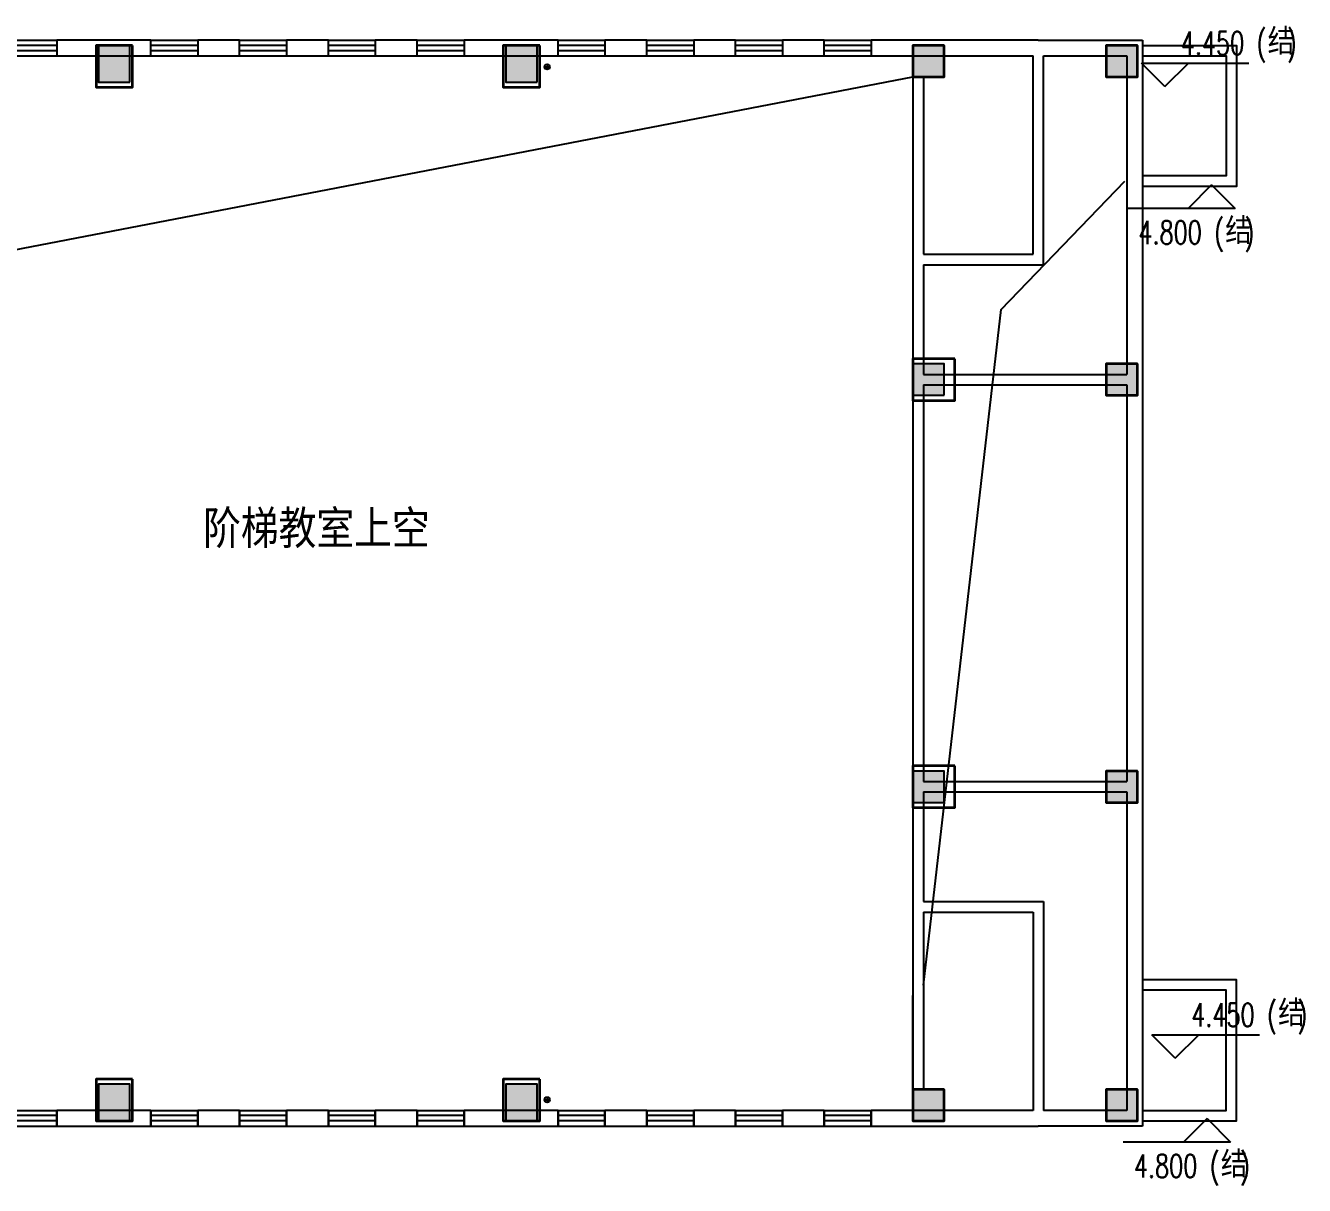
# Model space of a CAD drawing. Extents: x 0 to 302064749, y -59725395 to 1524223.
# Drawn here: x 209361080 to 211810998, y -18856416 to -16634548 of the extents above; entities that cross this region are included whole.
import ezdxf

# ---------------------------------------------------------------- set-up
doc = ezdxf.new("R2010")
doc.units = 0
doc.header["$LTSCALE"] = 1000
for name, color, linetype in [('0-底图', 7, 'Continuous'), ('A-ANNO-IDEN-LEVL', 3, 'Continuous'), ('A-ANNO-TXT', 7, 'Continuous'), ('COLU', 7, 'Continuous'), ('COLU_HATCH', 251, 'Continuous'), ('PUB_DIM', 3, 'Continuous'), ('PUB_TEXT', 7, 'Continuous'), ('STAIR', 2, 'Continuous'), ('TEXT', 7, 'Continuous'), ('WALL', 2, 'Continuous'), ('WINDOW', 4, 'Continuous'), ('排水', 153, 'Continuous'), ('构造做法', 140, 'Continuous')]:
    doc.layers.add(name, color=color, linetype=linetype)
doc.layers.add('砼柱', color=2, linetype='Continuous', lineweight=35)
doc.styles.add('_TCH_DIM', font='SIMPLEX', dxfattribs={"width": 0.8, "height": 5, "bigfont": 'HZTXT'})
doc.styles.get("Standard").update_dxf_attribs({"font": 'geniso.shx', "bigfont": 'hztxt.shx'})

# ---------------------------------------------------------------- blocks, each defined once
blk = doc.blocks.new('bp')
at = {"layer": '构造做法'}
for points in [[(684404, 661018), (686204, 661018), (686204, 658318), (684404, 658318)], [(684404, 660818), (686004, 660818), (686004, 658518), (684404, 658518)]]:
    blk.add_lwpolyline(points, dxfattribs=at)
blk = doc.blocks.new('ng')
at = {"layer": '排水'}
for p, q in [((345991, 781358), (346091, 781358)), ((346041, 781408), (346041, 781308))]:
    blk.add_line(p, q, dxfattribs=at)
blk.add_circle((346041, 781358), 50, dxfattribs=at)
blk = doc.blocks.new('222222')
at = {"layer": 'COLU_HATCH'}
h = blk.add_hatch(color=256, dxfattribs=at)
h.dxf.hatch_style = 1
h.paths.add_polyline_path([(1258192, 1080991), (1258192, 1081691), (1257592, 1081691), (1257592, 1080991)])
h = blk.add_hatch(color=256, dxfattribs=at)
h.dxf.hatch_style = 1
h.paths.add_polyline_path([(1265992, 1080991), (1265992, 1081691), (1265392, 1081691), (1265392, 1080991)])
h = blk.add_hatch(color=256, dxfattribs=at)
h.dxf.hatch_style = 1
h.paths.add_polyline_path([(1273792, 1081091), (1273792, 1081691), (1273192, 1081691), (1273192, 1081091)])
h = blk.add_hatch(color=256, dxfattribs=at)
h.dxf.hatch_style = 1
h.paths.add_polyline_path([(1277492, 1081091), (1277492, 1081691), (1276892, 1081691), (1276892, 1081091)])
h = blk.add_hatch(color=256, dxfattribs=at)
h.dxf.hatch_style = 1
h.paths.add_polyline_path([(1273792, 1074991), (1273792, 1075591), (1273192, 1075591), (1273192, 1074991)])
h = blk.add_hatch(color=256, dxfattribs=at)
h.dxf.hatch_style = 1
h.paths.add_polyline_path([(1277492, 1074991), (1277492, 1075591), (1276892, 1075591), (1276892, 1074991)])
h = blk.add_hatch(color=256, dxfattribs=at)
h.dxf.hatch_style = 1
h.paths.add_polyline_path([(1273792, 1067191), (1273792, 1067791), (1273192, 1067791), (1273192, 1067191)])
h = blk.add_hatch(color=256, dxfattribs=at)
h.dxf.hatch_style = 1
h.paths.add_polyline_path([(1277492, 1067191), (1277492, 1067791), (1276892, 1067791), (1276892, 1067191)])
h = blk.add_hatch(color=256, dxfattribs=at)
h.dxf.hatch_style = 1
h.paths.add_polyline_path([(1258192, 1061091), (1258192, 1061791), (1257592, 1061791), (1257592, 1061091)])
h = blk.add_hatch(color=256, dxfattribs=at)
h.dxf.hatch_style = 1
h.paths.add_polyline_path([(1265992, 1061091), (1265992, 1061791), (1265392, 1061791), (1265392, 1061091)])
h = blk.add_hatch(color=256, dxfattribs=at)
h.dxf.hatch_style = 1
h.paths.add_polyline_path([(1273792, 1061091), (1273792, 1061691), (1273192, 1061691), (1273192, 1061091)])
h = blk.add_hatch(color=256, dxfattribs=at)
h.dxf.hatch_style = 1
h.paths.add_polyline_path([(1277492, 1061091), (1277492, 1061691), (1276892, 1061691), (1276892, 1061091)])
at = {"layer": 'COLU'}
for points in [[(1258192, 1080991), (1258192, 1081691), (1257592, 1081691), (1257592, 1080991)], [(1265992, 1080991), (1265992, 1081691), (1265392, 1081691), (1265392, 1080991)], [(1273792, 1081091), (1273792, 1081691), (1273192, 1081691), (1273192, 1081091)], [(1277492, 1081091), (1277492, 1081691), (1276892, 1081691), (1276892, 1081091)], [(1273792, 1074991), (1273792, 1075591), (1273192, 1075591), (1273192, 1074991)], [(1277492, 1074991), (1277492, 1075591), (1276892, 1075591), (1276892, 1074991)], [(1273792, 1067191), (1273792, 1067791), (1273192, 1067791), (1273192, 1067191)], [(1277492, 1067191), (1277492, 1067791), (1276892, 1067791), (1276892, 1067191)], [(1258192, 1061091), (1258192, 1061791), (1257592, 1061791), (1257592, 1061091)], [(1265992, 1061091), (1265992, 1061791), (1265392, 1061791), (1265392, 1061091)], [(1273792, 1061091), (1273792, 1061691), (1273192, 1061691), (1273192, 1061091)], [(1277492, 1061091), (1277492, 1061691), (1276892, 1061691), (1276892, 1061091)]]:
    blk.add_lwpolyline(points, close=True, dxfattribs=at)
blk = doc.blocks.new('sad')
at = {"layer": '砼柱', "lineweight": 35}
for points in [[(2836358, 558456), (2835658, 558456), (2835658, 557656), (2836358, 557656)], [(2844158, 558456), (2843458, 558456), (2843458, 557656), (2844158, 557656)], [(2851908, 558456), (2851308, 558456), (2851308, 557856), (2851908, 557856)], [(2855608, 558456), (2855008, 558456), (2855008, 557856), (2855608, 557856)], [(2852108, 552456), (2851308, 552456), (2851308, 551656), (2852108, 551656)], [(2855608, 552356), (2855008, 552356), (2855008, 551756), (2855608, 551756)], [(2852108, 544656), (2851308, 544656), (2851308, 543856), (2852108, 543856)], [(2855608, 544556), (2855008, 544556), (2855008, 543956), (2855608, 543956)], [(2836358, 538656), (2835658, 538656), (2835658, 537856), (2836358, 537856)], [(2844158, 538656), (2843458, 538656), (2843458, 537856), (2844158, 537856)], [(2851908, 538456), (2851308, 538456), (2851308, 537856), (2851908, 537856)], [(2855608, 538456), (2855008, 538456), (2855008, 537856), (2855608, 537856)]]:
    blk.add_lwpolyline(points, close=True, dxfattribs=at)
blk = doc.blocks.new('A$C70683537')
at = {"layer": 'TEXT'}
blk.add_blockref('sad', (-2821208, -503056), dxfattribs=at)
blk = doc.blocks.new('$WINLIB2D$00000001')
at = {"color": 0}
for points in [[(-0.5, 0.5), (-0.5, -0.5)], [(-0.5, 0.5), (0.5, 0.5)], [(0.5, -0.5), (0.5, 0.5)], [(0.5, 0.167), (-0.5, 0.167)], [(0.5, -0.167), (-0.5, -0.167)], [(-0.5, -0.5), (0.5, -0.5)]]:
    blk.add_lwpolyline(points, dxfattribs=at)
blk = doc.blocks.new('jgfjh')
at = {"layer": 'A-ANNO-IDEN-LEVL'}
for p, q in [((1097136.8, -136279.5), (1096686.8, -135829.5)), ((1096686.8, -135829.5), (1098746.8, -135829.5)), ((1097136.8, -136279.5), (1097586.8, -135829.5)), ((1098032.8, -138166.1), (1097582.8, -138616.1)), ((1098032.8, -138166.1), (1098482.8, -138616.1)), ((1098482.8, -138616.1), (1096422.8, -138616.1)), ((1097336.8, -154894.5), (1096886.8, -154444.5)), ((1096886.8, -154444.5), (1098946.8, -154444.5)), ((1097336.8, -154894.5), (1097786.8, -154444.5)), ((1097946.6, -156049.8), (1097496.6, -156499.8)), ((1097946.6, -156049.8), (1098396.6, -156499.8)), ((1098396.6, -156499.8), (1096336.6, -156499.8))]:
    blk.add_line(p, q, dxfattribs=at)
at = {"layer": 'PUB_DIM'}
for points in [[(1069511.3, -155493.4), (1073004.8, -139810.8), (1092311.3, -136093.4)], [(1092511.3, -153493.4), (1094004, -140553.5), (1096371.3, -138093.4)]]:
    blk.add_lwpolyline(points, dxfattribs=at)
at = {"layer": 'STAIR'}
for p, q in [((1092311.3, -136093.4), (1092311.3, -137893.4)), ((1092311.3, -155493.4), (1092311.3, -153693.4))]:
    blk.add_line(p, q, dxfattribs=at)
at = {"layer": 'WALL'}
for p, q in [((1077711.3, -135393.4), (1075911.3, -135393.4)), ((1075911.3, -135393.4), (1075911.3, -135693.4)), ((1077711.3, -135693.4), (1077711.3, -135393.4)), ((1079411.3, -135393.4), (1078611.3, -135393.4)), ((1078611.3, -135393.4), (1078611.3, -135693.4)), ((1079411.3, -135693.4), (1079411.3, -135393.4)), ((1081111.3, -135393.4), (1080311.3, -135393.4)), ((1080311.3, -135393.4), (1080311.3, -135693.4)), ((1081111.3, -135693.4), (1081111.3, -135393.4)), ((1082811.3, -135393.4), (1082011.3, -135393.4)), ((1082011.3, -135393.4), (1082011.3, -135693.4)), ((1082811.3, -135693.4), (1082811.3, -135393.4)), ((1085511.3, -135393.4), (1083711.3, -135393.4)), ((1083711.3, -135393.4), (1083711.3, -135693.4)), ((1085511.3, -135693.4), (1085511.3, -135393.4)), ((1087211.3, -135393.4), (1086411.3, -135393.4)), ((1086411.3, -135393.4), (1086411.3, -135693.4)), ((1087211.3, -135693.4), (1087211.3, -135393.4)), ((1088911.3, -135393.4), (1088111.3, -135393.4)), ((1088111.3, -135393.4), (1088111.3, -135693.4)), ((1088911.3, -135693.4), (1088911.3, -135393.4)), ((1090611.3, -135393.4), (1089811.3, -135393.4)), ((1089811.3, -135393.4), (1089811.3, -135693.4)), ((1090611.3, -135693.4), (1090611.3, -135393.4)), ((1094711.3, -135393.4), (1091511.3, -135393.4)), ((1091511.3, -135393.4), (1091511.3, -135693.4)), ((1094711.3, -135393.4), (1096711.3, -135393.4)), ((1096711.3, -135393.4), (1096711.3, -141893.4)), ((1075911.3, -135693.4), (1077711.3, -135693.4)), ((1078611.3, -135693.4), (1079411.3, -135693.4)), ((1080311.3, -135693.4), (1081111.3, -135693.4)), ((1082011.3, -135693.4), (1082811.3, -135693.4)), ((1083711.3, -135693.4), (1085511.3, -135693.4)), ((1086411.3, -135693.4), (1087211.3, -135693.4)), ((1088111.3, -135693.4), (1088911.3, -135693.4)), ((1089811.3, -135693.4), (1090611.3, -135693.4)), ((1091511.3, -135693.4), (1094611.3, -135693.4)), ((1094611.3, -139493.4), (1094611.3, -135693.4)), ((1094811.3, -135693.4), (1096411.3, -135693.4)), ((1094811.3, -139693.4), (1094811.3, -135693.4)), ((1096411.3, -135693.4), (1096411.3, -141793.4)), ((1092311.3, -136093.4), (1092311.3, -139593.4)), ((1092511.3, -136093.4), (1092311.3, -136093.4)), ((1092511.3, -136093.4), (1092511.3, -139493.4)), ((1092311.3, -139593.4), (1092311.3, -141893.4)), ((1092511.3, -139493.4), (1094611.3, -139493.4)), ((1092511.3, -139693.4), (1092511.3, -141793.4)), ((1092511.3, -139693.4), (1094811.3, -139693.4)), ((1092511.3, -141793.4), (1096411.3, -141793.4)), ((1092311.3, -141893.4), (1092311.3, -149693.4)), ((1092511.3, -141993.4), (1092511.3, -149593.4)), ((1092511.3, -141993.4), (1096411.3, -141993.4)), ((1096411.3, -141993.4), (1096411.3, -149593.4)), ((1096711.3, -141893.4), (1096711.3, -149693.4)), ((1092511.3, -149593.4), (1096411.3, -149593.4)), ((1092311.3, -149693.4), (1092311.3, -151993.4)), ((1092511.3, -149793.4), (1092511.3, -151893.4)), ((1092511.3, -149793.4), (1096411.3, -149793.4)), ((1096411.3, -149793.4), (1096411.3, -155893.4)), ((1096711.3, -149693.4), (1096711.3, -156193.4)), ((1092511.3, -151893.4), (1094811.3, -151893.4)), ((1094811.3, -151893.4), (1094811.3, -155893.4)), ((1092311.3, -151993.4), (1092311.3, -155493.4)), ((1092511.3, -152093.4), (1092511.3, -155493.4)), ((1092511.3, -152093.4), (1094611.3, -152093.4)), ((1094611.3, -152093.4), (1094611.3, -155893.4)), ((1092511.3, -155493.4), (1092311.3, -155493.4)), ((1077711.3, -155893.4), (1075911.3, -155893.4)), ((1075911.3, -155893.4), (1075911.3, -156193.4)), ((1077711.3, -156193.4), (1077711.3, -155893.4)), ((1079411.3, -155893.4), (1078611.3, -155893.4)), ((1078611.3, -155893.4), (1078611.3, -156193.4)), ((1079411.3, -156193.4), (1079411.3, -155893.4)), ((1081111.3, -155893.4), (1080311.3, -155893.4)), ((1080311.3, -155893.4), (1080311.3, -156193.4)), ((1081111.3, -156193.4), (1081111.3, -155893.4)), ((1082811.3, -155893.4), (1082011.3, -155893.4)), ((1082011.3, -155893.4), (1082011.3, -156193.4)), ((1082811.3, -156193.4), (1082811.3, -155893.4)), ((1085511.3, -155893.4), (1083711.3, -155893.4)), ((1083711.3, -155893.4), (1083711.3, -156193.4)), ((1085511.3, -156193.4), (1085511.3, -155893.4)), ((1087211.3, -155893.4), (1086411.3, -155893.4)), ((1086411.3, -155893.4), (1086411.3, -156193.4)), ((1087211.3, -156193.4), (1087211.3, -155893.4)), ((1088911.3, -155893.4), (1088111.3, -155893.4)), ((1088111.3, -155893.4), (1088111.3, -156193.4)), ((1088911.3, -156193.4), (1088911.3, -155893.4)), ((1090611.3, -155893.4), (1089811.3, -155893.4)), ((1089811.3, -155893.4), (1089811.3, -156193.4)), ((1090611.3, -156193.4), (1090611.3, -155893.4)), ((1094611.3, -155893.4), (1091511.3, -155893.4)), ((1091511.3, -155893.4), (1091511.3, -156193.4)), ((1096411.3, -155893.4), (1094811.3, -155893.4)), ((1075911.3, -156193.4), (1077711.3, -156193.4)), ((1078611.3, -156193.4), (1079411.3, -156193.4)), ((1080311.3, -156193.4), (1081111.3, -156193.4)), ((1082011.3, -156193.4), (1082811.3, -156193.4)), ((1083711.3, -156193.4), (1085511.3, -156193.4)), ((1086411.3, -156193.4), (1087211.3, -156193.4)), ((1088111.3, -156193.4), (1088911.3, -156193.4)), ((1089811.3, -156193.4), (1090611.3, -156193.4)), ((1091511.3, -156193.4), (1094711.3, -156193.4)), ((1096711.3, -156193.4), (1094711.3, -156193.4))]:
    blk.add_line(p, q, dxfattribs=at)
for name, p in [('222222', (-180880.7, -1217184.4)), ('A$C70683537', (1062211.3, -190893.4))]:
    blk.add_blockref(name, p)
at = {"layer": 'WINDOW', "yscale": -300, "zscale": 300}
for p, xscale, rotation in [((1075461.3, -135543.4), 900, 2.005458508887676e-08), ((1078161.3, -135543.4), 900, 2.005458508887676e-08), ((1079861.3, -135543.4), 900, 2.005458508887676e-08), ((1081561.3, -135543.4), 900, 2.005458508887676e-08), ((1083261.3, -135543.4), 900, 2.005458508887676e-08), ((1085961.3, -135543.4), 900, 2.005458508887676e-08), ((1087661.3, -135543.4), 900, 2.005458508887676e-08), ((1089361.3, -135543.4), 900, 2.005458508887676e-08), ((1091061.3, -135543.4), 900, 2.005458508887676e-08), ((1075461.3, -156043.4), -900, 179.9999999799457), ((1078161.3, -156043.4), -900, 179.9999999799457), ((1079861.3, -156043.4), -900, 179.9999999799457), ((1081561.3, -156043.4), -900, 179.9999999799457), ((1083261.3, -156043.4), -900, 179.9999999799457), ((1085961.3, -156043.4), -900, 179.9999999799457), ((1087661.3, -156043.4), -900, 179.9999999799457), ((1089361.3, -156043.4), -900, 179.9999999799457), ((1091061.3, -156043.4), -900, 179.9999999799457)]:
    blk.add_blockref('$WINLIB2D$00000001', p, dxfattribs=dict(at, xscale=xscale, rotation=rotation))
at = {"layer": '排水'}
for p in [(739262.7, -917260.9), (739262.7, -937047.5)]:
    blk.add_blockref('ng', p, dxfattribs=at)
at = {"layer": '构造做法'}
blk.add_blockref('bp', (412307.2, -796511.6), dxfattribs=at)
at = {"layer": '构造做法', "xscale": -1, "rotation": 180}
blk.add_blockref('bp', (412307.2, 504924.8), dxfattribs=at)
at = {"layer": 'A-ANNO-TXT', "style": '_TCH_DIM', "width": 0.705882}
for s, height, p in [('4.450', 446.25, (1097441.8, -135672)), ('(', 446.2, (1098896.8, -135672)), (')', 446.2, (1099475.5, -135672)), ('4.800', 446.25, (1096629.8, -139298.6)), ('(', 446.2, (1098084.8, -139298.6)), (')', 446.2, (1098663.4, -139298.6)), ('4.450', 446.25, (1097641.8, -154287)), ('(', 446.2, (1099096.8, -154287)), (')', 446.2, (1099675.5, -154287)), ('4.800', 446.25, (1096543.6, -157182.3)), ('(', 446.2, (1097998.6, -157182.3)), (')', 446.2, (1098577.2, -157182.3))]:
    blk.add_text(s, height=height, dxfattribs=at).set_placement(p)
at = {"layer": 'A-ANNO-TXT', "style": '_TCH_DIM'}
for p in [(1099106.8, -135672), (1098294.8, -139298.6), (1099306.8, -154287), (1098208.6, -157182.3)]:
    blk.add_text('结', height=506.4, dxfattribs=at).set_placement(p)
at = {"layer": 'PUB_TEXT'}
blk.add_text('阶梯教室上空', height=723.4, dxfattribs=at).set_placement((1078711.6, -145120.3))
blk = doc.blocks.new('1#教学楼-电提建筑结构')
at = {"layer": '0-底图'}
blk.add_blockref('jgfjh', (997396.8, -30782), dxfattribs=at)

msp = doc.modelspace()

# ---------------------------------------------------------------- block references
at = {"xscale": 100, "yscale": 100, "zscale": 100}
msp.add_blockref('1#教学楼-电提建筑结构', (2090275, -45113), dxfattribs=at)

doc.saveas('drawing.dxf')
